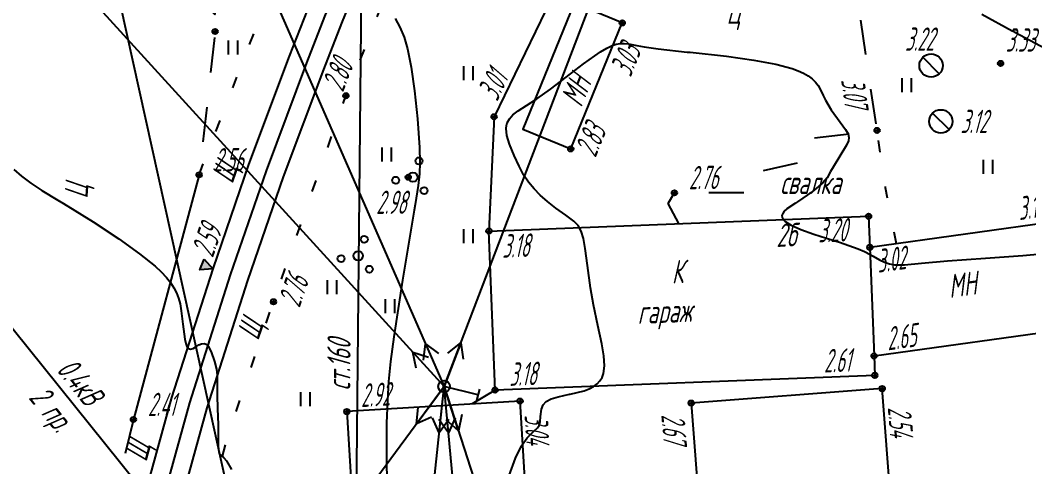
# Model space of a CAD drawing. Extents: x 1233805 to 1234355, y 654698 to 655114.
# Drawn here: x 1233947.78 to 1233991.12, y 654868.29 to 654887.47 of the extents above; entities that cross this region are included whole.
import ezdxf

# ---------------------------------------------------------------- set-up
doc = ezdxf.new("R2010")
doc.units = 0
doc.linetypes.add('ИИDash_05_15', pattern=[2, 0.5, -1.5])
doc.linetypes.add('ИИDash_15_15', pattern=[3, 1.5, -1.5])
for name, color, linetype, lineweight in [('ИИ_ВОДОПРОВОДЫ', 80, 'Continuous', 25), ('ИИ_ГОРИЗОНТАЛИ_ОСН', 32, 'Continuous', 25), ('ИИ_ДОРОГИ_АД', 7, 'Continuous', 25), ('ИИ_ДОРОГИ_ЖД', 7, 'Continuous', 25), ('ИИ_ЛЭП_ВН', 250, 'Continuous', 25), ('ИИ_ЛЭП_НН', 250, 'Continuous', 25), ('ИИ_ОГРАДЫ', 7, 'Continuous', 25), ('ИИ_ОТМЕТКИ', 7, 'Continuous', 25), ('ИИ_СООРУЖЕНИЕ', 7, 'Continuous', 25), ('ИИ_СТРОЕНИЕ', 7, 'Continuous', 25), ('ИИ_ТРУБОПРОВОДЫ', 7, 'Continuous', 25), ('ИИ_УГОДЬЯ', 7, 'Continuous', 25)]:
    doc.layers.add(name, color=color, linetype=linetype, lineweight=lineweight)
doc.styles.add('VNIPISIMPLEXCUR', font='simplex.shx', dxfattribs={"width": 0.8, "oblique": 15})
doc.styles.add('ГОСТ 2.304 КУРСИВ', font='cs_gost2304.shx', dxfattribs={"oblique": 15})
doc.linetypes.add('ИИ05155', pattern='A,0,[41,3dservice.shx,S=3,R=0,X=0,Y=0],-12', length=12)
doc.linetypes.add('ИИ052801П', pattern='A,2,[39,3dservice.shx,S=0.8,R=0,X=0,Y=0],2', length=4)
doc.linetypes.add('ИИ054741_6', pattern='A,2,-0.5,[35,3dservice.shx,S=1,R=0,X=0,Y=0],-0.5,2', length=5)
doc.linetypes.add('ИИ251222', pattern='A,2,-2,3,-0.6,["В",VNIPISIMPLEXCUR,S=2,R=0,X=0,Y=-1],-2.8,3,-2,8,-2,8,-2,6', length=41.4)

# ---------------------------------------------------------------- blocks, each defined once
blk = doc.blocks.new('ИИ05401')
at = {"color": 0, "linetype": 'Continuous', "lineweight": 25}
for points in [[(-0.4, 1.2), (-0.4, 0)], [(0.4, 1.2), (0.4, 0)]]:
    blk.add_lwpolyline(points, dxfattribs=at)
blk = doc.blocks.new('ИИ051144')
at = {"color": 0, "linetype": 'Continuous', "lineweight": 25, "flags": 128}
for points in [[(4, 0), (0, 0)], [(2.775, 0.707), (4, 0), (2.775, -0.707)]]:
    blk.add_lwpolyline(points, dxfattribs=at)
blk = doc.blocks.new('ИИ051081')
at = {"linetype": 'Continuous', "lineweight": 25}
blk.add_hatch(color=0, dxfattribs=at).paths.add_polyline_path([(-0.05, 0, 1), (0.05, 0, 1)])
at = {"color": 0, "linetype": 'Continuous', "lineweight": 25}
for radius in [0.5, 0.05]:
    blk.add_circle((0, 0), radius, dxfattribs=at)
blk = doc.blocks.new('ИИ051171')
at = {"color": 0, "linetype": 'Continuous', "lineweight": 25, "flags": 128}
blk.add_lwpolyline([(0.707, -0.707), (-0.707, 0.707)], dxfattribs=at)
at = {"color": 0, "linetype": 'Continuous', "lineweight": 25}
blk.add_circle((0, 0), 1, dxfattribs=at)
at = {"color": 0, "linetype": 'Continuous', "style": 'VNIPISIMPLEXCUR', "oblique": 15, "width": 0.8}
for tag, p in [('NUMBER', (1.7, -1)), ('HATCH', (1.7, -4.4)), ('HEIGHT', (1.7, -7.8)), ('TOP1', (1.7, -11.2)), ('TOP2', (1.7, -14.6)), ('TOP3', (1.7, -18)), ('TOP4', (1.7, -21.4)), ('TOP5', (1.7, -24.8)), ('BOTTOM', (1.7, -28.2))]:
    blk.add_attdef(tag, p, '', height=2, dxfattribs=at)
blk = doc.blocks.new('ИИ05116')
at = {"color": 0, "linetype": 'Continuous', "lineweight": 25, "flags": 128}
for points in [[(3, 0), (0, 0)], [(3, 0.5), (3, -0.5)]]:
    blk.add_lwpolyline(points, dxfattribs=at)
blk = doc.blocks.new('ИИ05394')
at = {"color": 0, "linetype": 'Continuous', "lineweight": 25}
for centre, radius in [((0.52, 1.407), 0.3), ((-1.479, -0.253), 0.3), ((0, 0), 0.4), ((0.958, -1.154), 0.3)]:
    blk.add_circle(centre, radius, dxfattribs=at)
blk = doc.blocks.new('PICKET')
at = {"color": 0, "linetype": 'Continuous', "lineweight": 25}
for p, q in [((-0.23, 0), (0.23, 0)), ((0, 0.23), (0, -0.23))]:
    blk.add_line(p, q, dxfattribs=at)
blk.add_circle((0, 0), 0.23, dxfattribs=at)
at = {"color": 0, "linetype": 'Continuous', "style": 'VNIPISIMPLEXCUR', "oblique": 15, "width": 0.8}
blk.add_attdef('OTMETKA', (1.25, 0.3), '', height=2, dxfattribs=at)
at = {"color": 8, "linetype": 'Continuous', "style": 'VNIPISIMPLEXCUR', "oblique": 15, "width": 0.8, "flags": 1}
blk.add_attdef('NOMER', (1.25, -2.7), '', height=2, dxfattribs=at)
blk = doc.blocks.new('ИИ05025')
at = {"linetype": 'Continuous', "lineweight": 25}
blk.add_hatch(color=0, dxfattribs=at).paths.add_polyline_path([(0.5, 1), (0, 0), (-0.5, 1)])
at = {"color": 0, "linetype": 'Continuous', "lineweight": 25}
blk.add_lwpolyline([(0.5, 1), (0, 0), (-0.5, 1)], close=True, dxfattribs=at)
at = {"color": 0, "linetype": 'Continuous', "style": 'VNIPISIMPLEXCUR', "oblique": 15, "width": 0.8}
blk.add_attdef('HEIGHT', (1.2, 0), '', height=2, dxfattribs=at)

msp = doc.modelspace()

# ---------------------------------------------------------------- linework, layer by layer
at = {"layer": 'ИИ_ВОДОПРОВОДЫ', "linetype": 'ИИ251222', "flags": 128}
msp.add_lwpolyline([(1233967.944, 655082.797), (1233967.18, 655071.793), (1233964.522, 655012.19), (1233960.74, 654978.868), (1233962.888, 654934.908), (1233961.805, 654824.993), (1233961.762, 654810.371), (1233969.882, 654700.999)], dxfattribs=at)
at = {"layer": 'ИИ_ГОРИЗОНТАЛИ_ОСН', "flags": 128}
for points, elevation in [([(1233989.109, 654887.725), (1233990.408, 654887.015), (1233990.453, 654886.99), (1233990.551, 654886.937), (1233992.669, 654885.805)], 3.5), ([(1233963.901, 654887.539), (1233964.101, 654887.171), (1233964.275, 654886.74), (1233964.42, 654886.242), (1233964.58, 654885.45), (1233964.725, 654884.438), (1233964.85, 654883.232), (1233964.938, 654882.001), (1233964.96, 654881.36), (1233964.943, 654880.87), (1233964.885, 654880.371), (1233964.75, 654879.548), (1233964.71, 654879.314), (1233964.212, 654876.3), (1233963.84, 654873.87), (1233963.698, 654872.807), (1233963.61, 654871.953), (1233963.558, 654871.142), (1233963.529, 654870.167), (1233963.517, 654868.791), (1233963.534, 654867.426)], 3), ([(1233968.789, 654867.917), (1233969.063, 654868.66), (1233969.321, 654869.193), (1233969.56, 654869.533), (1233969.857, 654869.82), (1233970.004, 654869.956), (1233970.081, 654870.067), (1233970.124, 654870.216), (1233970.146, 654870.455), (1233970.178, 654870.757), (1233970.252, 654870.949), (1233970.387, 654871.089), (1233970.6, 654871.202), (1233970.903, 654871.297), (1233971.383, 654871.403), (1233971.413, 654871.408), (1233972.013, 654871.553), (1233972.231, 654871.635), (1233972.413, 654871.73), (1233972.568, 654871.845), (1233972.692, 654871.977), (1233972.785, 654872.128), (1233972.848, 654872.298), (1233972.89, 654872.625), (1233972.867, 654873.048), (1233972.781, 654873.575), (1233972.607, 654874.363), (1233972.414, 654875.237), (1233972.287, 654875.974), (1233972.158, 654876.936), (1233972.062, 654877.656), (1233971.983, 654878.085), (1233971.884, 654878.41), (1233971.752, 654878.652), (1233971.576, 654878.84), (1233971.281, 654879.056), (1233971.227, 654879.093), (1233970.803, 654879.395), (1233970.437, 654879.682), (1233970.123, 654879.958), (1233969.863, 654880.222), (1233969.629, 654880.511), (1233969.416, 654880.831), (1233969.218, 654881.192), (1233969.005, 654881.652), (1233968.805, 654882.141), (1233968.697, 654882.51), (1233968.664, 654882.817), (1233968.676, 654882.949), (1233968.708, 654883.066), (1233968.801, 654883.235), (1233968.954, 654883.399), (1233969.174, 654883.569), (1233969.543, 654883.806), (1233969.977, 654884.084), (1233970.57, 654884.506), (1233971.423, 654885.158), (1233971.991, 654885.595), (1233972.713, 654886.104), (1233972.986, 654886.264), (1233973.222, 654886.374), (1233973.397, 654886.431), (1233973.565, 654886.462), (1233973.732, 654886.469), (1233973.918, 654886.452), (1233974.279, 654886.385), (1233974.596, 654886.322), (1233975.199, 654886.236), (1233976.448, 654886.1), (1233976.574, 654886.087), (1233978.13, 654885.915), (1233979.304, 654885.752), (1233980.249, 654885.578), (1233980.952, 654885.393), (1233981.215, 654885.297), (1233981.444, 654885.192), (1233981.642, 654885.076), (1233981.811, 654884.947), (1233981.95, 654884.81), (1233982.069, 654884.656), (1233982.172, 654884.481), (1233982.286, 654884.237), (1233982.382, 654884.031), (1233982.627, 654883.616), (1233983.012, 654883.087), (1233983.244, 654882.772), (1233983.354, 654882.581), (1233983.395, 654882.43), (1233983.375, 654882.284), (1233983.288, 654882.096), (1233982.999, 654881.626), (1233982.714, 654881.162), (1233982.608, 654880.964), (1233982.455, 654880.696), (1233982.278, 654880.487), (1233981.832, 654880.113), (1233981.176, 654879.664), (1233981.096, 654879.614), (1233980.721, 654879.359), (1233980.615, 654879.261), (1233980.547, 654879.171), (1233980.514, 654879.082), (1233980.521, 654878.995), (1233980.566, 654878.91), (1233980.651, 654878.825), (1233980.91, 654878.665), (1233981.323, 654878.484), (1233981.884, 654878.281), (1233982.699, 654878.019), (1233982.981, 654877.931), (1233983.794, 654877.65), (1233984.064, 654877.533), (1233984.311, 654877.403), (1233984.44, 654877.328), (1233984.712, 654877.175), (1233984.928, 654877.076), (1233985.142, 654877.007), (1233985.358, 654876.968), (1233985.776, 654876.962), (1233986.505, 654877.029), (1233987.63, 654877.136), (1233989.266, 654877.247), (1233990.864, 654877.355), (1233991.817, 654877.443)], 3), ([(1233947.513, 654881.061), (1233947.844, 654880.765), (1233948.24, 654880.467), (1233948.712, 654880.155), (1233949.404, 654879.734), (1233949.644, 654879.591), (1233950.914, 654878.808), (1233952.019, 654878.08), (1233952.914, 654877.44), (1233953.585, 654876.897), (1233953.844, 654876.655), (1233954.062, 654876.422), (1233954.243, 654876.196), (1233954.39, 654875.973), (1233954.502, 654875.754), (1233954.588, 654875.526), (1233954.652, 654875.28), (1233954.703, 654874.981), (1233954.77, 654874.417), (1233954.852, 654873.771), (1233954.894, 654873.584), (1233954.941, 654873.457), (1233955.01, 654873.371), (1233955.1, 654873.344), (1233955.21, 654873.373), (1233955.368, 654873.465), (1233955.454, 654873.519), (1233955.578, 654873.574), (1233955.683, 654873.584), (1233955.774, 654873.548), (1233955.856, 654873.466), (1233955.981, 654873.226), (1233956.125, 654872.812), (1233956.216, 654872.487), (1233956.25, 654872.225), (1233956.246, 654871.837), (1233956.239, 654871.369), (1233956.259, 654870.772), (1233956.284, 654870.102), (1233956.288, 654869.665), (1233956.294, 654869.175), (1233956.316, 654868.929), (1233956.349, 654868.833), (1233956.421, 654868.771), (1233956.538, 654868.678), (1233956.65, 654868.544), (1233956.863, 654868.177)], 2.5)]:
    msp.add_lwpolyline(points, dxfattribs=dict(at, elevation=elevation))
at = {"layer": 'ИИ_ДОРОГИ_АД', "linetype": 'ИИDash_15_15', "flags": 128}
for points in [[(1233956.3, 654917.947), (1233955.42, 654913.982), (1233955.016, 654911.358), (1233954.613, 654909.003), (1233954.579, 654907.759), (1233955.319, 654905.931), (1233956.597, 654905.157), (1233958.952, 654904.619), (1233960.533, 654904.215), (1233960.701, 654903.475), (1233958.313, 654895.537), (1233956.156, 654886.98), (1233955.47, 654880.826)], [(1233976.082, 654878.73), (1233975.619, 654879.595), (1233975.894, 654880.054), (1233978.96, 654880.072), (1233979.143, 654880.88), (1233981.474, 654881.412), (1233981.713, 654882.385), (1233984.6, 654882.735), (1233983.701, 654888.872), (1233983.242, 654889.882), (1233983.069, 654890.141), (1233982.413, 654890.372), (1233982.52, 654891.285), (1233986.707, 654891.506), (1233992.088, 654889.936), (1233996.142, 654879.923), (1233997.314, 654879.331)], [(1233952.644, 654870.319), (1233950.459, 654861.453)]]:
    msp.add_lwpolyline(points, dxfattribs=at)
at = {"layer": 'ИИ_ДОРОГИ_АД', "flags": 128}
msp.add_lwpolyline([(1233955.47, 654880.826), (1233952.644, 654870.319)], dxfattribs=at)
at = {"layer": 'ИИ_ДОРОГИ_ЖД', "linetype": 'ИИ05155', "flags": 128}
msp.add_lwpolyline([(1234056.942, 655090.19), (1234056.854, 655089.205), (1234056.406, 655084.105), (1234055.956, 655079.572), (1234055.646, 655076.911), (1234055.304, 655074.333), (1234054.619, 655069.165), (1234053.863, 655064.2), (1234053.353, 655061.306), (1234052.529, 655056.897), (1234051.379, 655051.371), (1234050.325, 655046.877), (1234049.422, 655043.305), (1234048.454, 655039.697), (1234047.58, 655036.731), (1234046.039, 655031.861), (1234044.796, 655028.233), (1234043.622, 655025.049), (1234042.179, 655021.319), (1234039.198, 655014.351), (1234037.586, 655010.854), (1234035.853, 655007.29), (1234032.571, 655001.061), (1234029.694, 654995.996), (1234027.122, 654991.839), (1234025.105, 654988.674), (1234022.618, 654984.96), (1234017.595, 654977.758), (1234013.646, 654972.177), (1234008.65, 654965.136), (1234002.28, 654956.181), (1233998.731, 654951.199), (1233994.13, 654944.785), (1233986.376, 654933.838), (1233981.412, 654926.555), (1233978.949, 654922.759), (1233977.301, 654920.189), (1233975.515, 654917.285), (1233974.523, 654915.607), (1233972.599, 654912.296), (1233970.752, 654908.871), (1233969.264, 654906.111), (1233967.73, 654903.067), (1233965.856, 654899.173), (1233963.956, 654895.031), (1233962.058, 654890.564), (1233960.863, 654887.626), (1233960.088, 654885.632), (1233958.345, 654881.005), (1233956.808, 654876.534), (1233955.05, 654871.038), (1233952.603, 654862.181), (1233951.265, 654856.525), (1233950.235, 654851.466), (1233949.674, 654848.496), (1233949.074, 654844.738), (1233947.854, 654835.927), (1233947.007, 654828.506), (1233946.739, 654826.086), (1233946.179, 654820.687), (1233945.641, 654815.488), (1233945.346, 654812.686), (1233945.028, 654809.268), (1233944.413, 654802.921), (1233943.534, 654793.639), (1233940.158, 654750.714), (1233939.536, 654741.634), (1233937.407, 654709.458), (1233936.859, 654700.443)], dxfattribs=at)
at = {"layer": 'ИИ_ДОРОГИ_ЖД'}
for points in [[(1233962.783, 654890.263), (1233961.593, 654887.336), (1233960.821, 654885.352), (1233959.083, 654880.739), (1233957.553, 654876.287), (1233955.802, 654870.814), (1233953.364, 654861.986), (1233952.031, 654856.357), (1233951.005, 654851.315), (1233950.447, 654848.361), (1233949.85, 654844.623), (1233948.633, 654835.828), (1233947.787, 654828.418)], [(1233960.125, 654887.92), (1233959.346, 654885.916), (1233957.597, 654881.275), (1233956.053, 654876.785), (1233954.288, 654871.265), (1233951.833, 654862.378), (1233950.488, 654856.696), (1233949.455, 654851.619), (1233948.891, 654848.633), (1233948.287, 654844.856), (1233947.066, 654836.026), (1233946.217, 654828.595)]]:
    msp.add_lwpolyline(points, dxfattribs=at)
at = {"layer": 'ИИ_ЛЭП_ВН', "flags": 128}
msp.add_lwpolyline([(1233959.103, 655036.201), (1233949.847, 654978.253), (1233945.218, 654919.13), (1233958.083, 654861.007)], dxfattribs=at)
at = {"layer": 'ИИ_ЛЭП_НН', "flags": 128}
for points in [[(1233945.218, 654919.13), (1233944.802, 654894.963), (1233965.996, 654871.74)], [(1233945.218, 654919.13), (1233965.996, 654871.74)], [(1233965.996, 654871.74), (1233980.42, 654909.456)], [(1233958.083, 654861.007), (1233943.49, 654879.144)], [(1233965.996, 654871.74), (1233958.083, 654861.007)], [(1233964.457, 654857.16), (1233965.996, 654871.74)], [(1233965.996, 654871.74), (1233975.816, 654841.333)], [(1233970.192, 654826.909), (1233965.996, 654871.74)]]:
    msp.add_lwpolyline(points, dxfattribs=at)
at = {"layer": 'ИИ_ОГРАДЫ', "linetype": 'ИИ054741_6'}
msp.add_lwpolyline([(1233974.358, 654896.153), (1233968.142, 654883.321), (1233967.923, 654878.414)], dxfattribs=at)
at = {"layer": 'ИИ_СООРУЖЕНИЕ', "linetype": 'ИИ052801П', "flags": 128}
msp.add_lwpolyline([(1233968.188, 654871.583), (1233967.205, 654870.988)], dxfattribs=at)
at = {"layer": 'ИИ_СТРОЕНИЕ'}
for points in [[(1233971.592, 654888.192), (1233969.379, 654882.78), (1233971.44, 654881.937), (1233973.652, 654887.35)], [(1233967.923, 654878.414), (1233984.24, 654879.045), (1233984.291, 654877.709), (1233984.472, 654873.05), (1233984.504, 654872.214), (1233968.188, 654871.583)], [(1233992.511, 654878.85), (1233984.291, 654877.709), (1233984.472, 654873.05), (1233993.15, 654874.255)], [(1233976.616, 654871.024), (1233977.341, 654861.503), (1233985.548, 654862.128), (1233984.823, 654871.649)], [(1233961.817, 654870.661), (1233962.563, 654858.386), (1233970.007, 654858.839), (1233969.261, 654871.113)]]:
    msp.add_lwpolyline(points, close=True, dxfattribs=at)
at = {"layer": 'ИИ_УГОДЬЯ', "linetype": 'ИИDash_05_15', "flags": 128}
for points in [[(1233949.599, 654829.448), (1233950.476, 654837.905), (1233951.87, 654849.177), (1233953.36, 654857.671), (1233954.392, 654860.788), (1233955.552, 654865.094), (1233956.694, 654869.607), (1233958.666, 654875.374), (1233961.78, 654884.222), (1233964.138, 654890.145), (1233968.556, 654899.629), (1233972.035, 654906.497), (1233976.277, 654914.391), (1233981.463, 654922.849), (1233987.197, 654931.057), (1233990.583, 654933.67)], [(1233955.47, 654880.826), (1233960.757, 654894.474), (1233964.223, 654902.141)], [(1233985.435, 654877.868), (1233984.967, 654880.269), (1233984.6, 654882.735)]]:
    msp.add_lwpolyline(points, dxfattribs=at)

# ---------------------------------------------------------------- block references
at = {"layer": 'ИИ_ДОРОГИ_ЖД'}
ref = msp.add_blockref('ИИ05025', (1233956.053, 654876.785), dxfattribs=dict(at, xscale=0.4999999999999997, yscale=0.4999999999999997, zscale=0.4999999999999997, rotation=67.38828254999117))
ref.add_attrib('OTMETKA', '2.59', (1233956.059, 654877.238), dxfattribs={"layer": '0', "linetype": 'Continuous', "height": 1, "rotation": 71.0293, "style": 'ГОСТ 2.304 КУРСИВ', "oblique": 15, "width": 0.65})
at = {"layer": 'ИИ_ЛЭП_НН'}
for name, xscale, yscale, zscale, rotation in [('ИИ051144', 0.4999999999999997, 0.4999999999999997, 0.4999999999999997, 132.3850578227237), ('ИИ051144', 0.4999999999999997, 0.4999999999999997, 0.4999999999999997, 113.6748783103228), ('ИИ051144', 0.4999999999999996, 0.4999999999999996, 0.4999999999999996, 69.07149240739551), ('ИИ051144', 0.4999999999999997, 0.4999999999999997, 0.4999999999999997, 233.5983760152331), ('ИИ051144', 0.4999999999999997, 0.4999999999999997, 0.4999999999999997, 263.9728034443779), ('ИИ051144', 0.4999999999999997, 0.4999999999999997, 0.4999999999999997, 275.3469696333152), ('ИИ051144', 0.4999999999999994, 0.4999999999999994, 0.4999999999999994, 287.896907804316), ('ИИ05116', 0.4999999999999999, 0.4999999999999999, 0.4999999999999999, 346.3169209189848)]:
    msp.add_blockref(name, (1233965.996, 654871.74), dxfattribs=dict(at, xscale=xscale, yscale=yscale, zscale=zscale, rotation=rotation))
at = {"layer": 'ИИ_ЛЭП_НН', "xscale": 0.5, "yscale": 0.5, "zscale": 0.5}
msp.add_blockref('ИИ051081', (1233965.996, 654871.74), dxfattribs=at)
at = {"layer": 'ИИ_ОТМЕТКИ'}
ref = msp.add_blockref('PICKET', (1233956.156, 654886.98, 2.553), dxfattribs=dict(at, xscale=0.5, yscale=0.5, zscale=0.5))
ref.add_attrib('OTMETKA', '2.55', (1233956.163, 654887.623, 2.553), dxfattribs={"layer": '0', "color": 0, "linetype": 'Continuous', "height": 1, "rotation": 75.8544, "style": 'ГОСТ 2.304 КУРСИВ', "oblique": 15, "width": 0.65})
ref = msp.add_blockref('PICKET', (1233973.652, 654887.35, 3.032), dxfattribs=dict(at, xscale=0.5, yscale=0.5, zscale=0.5))
ref.add_attrib('OTMETKA', '3.03', (1233974.014, 654884.988, 3.032), dxfattribs={"layer": '0', "color": 0, "linetype": 'Continuous', "height": 1, "rotation": 67.7699, "style": 'ГОСТ 2.304 КУРСИВ', "oblique": 15, "width": 0.65})
ref = msp.add_blockref('PICKET', (1233989.91, 654885.611, 3.331), dxfattribs=dict(at, xscale=0.5, yscale=0.5, zscale=0.5))
ref.add_attrib('OTMETKA', '3.33', (1233990.132, 654886.116, 3.331), dxfattribs={"layer": '0', "color": 0, "linetype": 'Continuous', "height": 1, "style": 'ГОСТ 2.304 КУРСИВ', "oblique": 15, "width": 0.65})
ref = msp.add_blockref('PICKET', (1233961.78, 654884.222, 2.798), dxfattribs=dict(at, xscale=0.5, yscale=0.5, zscale=0.5))
ref.add_attrib('OTMETKA', '2.80', (1233961.649, 654884.345, 2.798), dxfattribs={"layer": '0', "color": 0, "linetype": 'Continuous', "height": 1, "rotation": 68.2888, "style": 'ГОСТ 2.304 КУРСИВ', "oblique": 15, "width": 0.65})
ref = msp.add_blockref('PICKET', (1233968.142, 654883.321, 3.013), dxfattribs=dict(at, xscale=0.5, yscale=0.5, zscale=0.5))
ref.add_attrib('OTMETKA', '3.01', (1233968.279, 654883.949, 3.013), dxfattribs={"layer": '0', "color": 0, "linetype": 'Continuous', "height": 1, "rotation": 64.1577, "style": 'ГОСТ 2.304 КУРСИВ', "oblique": 15, "width": 0.65})
ref = msp.add_blockref('PICKET', (1233984.6, 654882.735, 3.069), dxfattribs=dict(at, xscale=0.5, yscale=0.5, zscale=0.5))
ref.add_attrib('OTMETKA', '3.07', (1233983.05, 654884.894, 3.069), dxfattribs={"layer": '0', "color": 0, "linetype": 'Continuous', "height": 1, "rotation": 278.3279, "style": 'ГОСТ 2.304 КУРСИВ', "oblique": 15, "width": 0.65})
ref = msp.add_blockref('PICKET', (1233971.44, 654881.937, 2.826), dxfattribs=dict(at, xscale=0.5, yscale=0.5, zscale=0.5))
ref.add_attrib('OTMETKA', '2.83', (1233972.503, 654881.533, 2.826), dxfattribs={"layer": '0', "color": 0, "linetype": 'Continuous', "height": 1, "rotation": 67.7699, "style": 'ГОСТ 2.304 КУРСИВ', "oblique": 15, "width": 0.65})
ref = msp.add_blockref('PICKET', (1233955.47, 654880.826, 2.561), dxfattribs=dict(at, xscale=0.5, yscale=0.5, zscale=0.5))
ref.add_attrib('OTMETKA', '2.56', (1233956.095, 654880.976, 2.561), dxfattribs={"layer": '0', "color": 0, "linetype": 'Continuous', "height": 1, "style": 'ГОСТ 2.304 КУРСИВ', "oblique": 15, "width": 0.65})
ref = msp.add_blockref('PICKET', (1233975.894, 654880.054, 2.756), dxfattribs=dict(at, xscale=0.5, yscale=0.5, zscale=0.5))
ref.add_attrib('OTMETKA', '2.76', (1233976.518, 654880.208, 2.756), dxfattribs={"layer": '0', "color": 0, "linetype": 'Continuous', "height": 1, "rotation": 0.3431, "style": 'ГОСТ 2.304 КУРСИВ', "oblique": 15, "width": 0.65})
ref = msp.add_blockref('PICKET', (1233964.459, 654880.722, 2.976), dxfattribs=dict(at, xscale=0.5, yscale=0.5, zscale=0.5))
ref.add_attrib('OTMETKA', '2.98', (1233963.079, 654879.149, 2.976), dxfattribs={"layer": '0', "color": 0, "linetype": 'Continuous', "height": 1, "style": 'ГОСТ 2.304 КУРСИВ', "oblique": 15, "width": 0.65})
ref = msp.add_blockref('PICKET', (1233992.511, 654878.85, 3.186), dxfattribs=dict(at, xscale=0.5, yscale=0.5, zscale=0.5))
ref.add_attrib('OTMETKA', '3.19', (1233990.717, 654878.874, 3.186), dxfattribs={"layer": '0', "color": 0, "linetype": 'Continuous', "height": 1, "rotation": 7.9057, "style": 'ГОСТ 2.304 КУРСИВ', "oblique": 15, "width": 0.65})
ref = msp.add_blockref('PICKET', (1233984.24, 654879.045, 3.204), dxfattribs=dict(at, xscale=0.5, yscale=0.5, zscale=0.5))
ref.add_attrib('OTMETKA', '3.20', (1233982.084, 654877.921, 3.204), dxfattribs={"layer": '0', "color": 0, "linetype": 'Continuous', "height": 1, "rotation": 2.2154, "style": 'ГОСТ 2.304 КУРСИВ', "oblique": 15, "width": 0.65})
ref = msp.add_blockref('PICKET', (1233967.923, 654878.414, 3.177), dxfattribs=dict(at, xscale=0.5, yscale=0.5, zscale=0.5))
ref.add_attrib('OTMETKA', '3.18', (1233968.5, 654877.262, 3.177), dxfattribs={"layer": '0', "color": 0, "linetype": 'Continuous', "height": 1, "rotation": 2.2154, "style": 'ГОСТ 2.304 КУРСИВ', "oblique": 15, "width": 0.65})
ref = msp.add_blockref('PICKET', (1233984.291, 654877.709, 3.019), dxfattribs=dict(at, xscale=0.5, yscale=0.5, zscale=0.5))
ref.add_attrib('OTMETKA', '3.02', (1233984.647, 654876.616, 3.019), dxfattribs={"layer": '0', "color": 0, "linetype": 'Continuous', "height": 1, "rotation": 7.9057, "style": 'ГОСТ 2.304 КУРСИВ', "oblique": 15, "width": 0.65})
ref = msp.add_blockref('PICKET', (1233958.666, 654875.374, 2.761), dxfattribs=dict(at, xscale=0.5, yscale=0.5, zscale=0.5))
ref.add_attrib('OTMETKA', '2.76', (1233959.783, 654875.088, 2.761), dxfattribs={"layer": '0', "color": 0, "linetype": 'Continuous', "height": 1, "rotation": 70.6076, "style": 'ГОСТ 2.304 КУРСИВ', "oblique": 15, "width": 0.65})
ref = msp.add_blockref('PICKET', (1233984.472, 654873.05, 2.646), dxfattribs=dict(at, xscale=0.5, yscale=0.5, zscale=0.5))
ref.add_attrib('OTMETKA', '2.65', (1233985.07, 654873.285, 2.646), dxfattribs={"layer": '0', "color": 0, "linetype": 'Continuous', "height": 1, "rotation": 7.9057, "style": 'ГОСТ 2.304 КУРСИВ', "oblique": 15, "width": 0.65})
ref = msp.add_blockref('PICKET', (1233984.504, 654872.214, 2.607), dxfattribs=dict(at, xscale=0.5, yscale=0.5, zscale=0.5))
ref.add_attrib('OTMETKA', '2.61', (1233982.325, 654872.334, 2.607), dxfattribs={"layer": '0', "color": 0, "linetype": 'Continuous', "height": 1, "rotation": 2.2154, "style": 'ГОСТ 2.304 КУРСИВ', "oblique": 15, "width": 0.65})
ref = msp.add_blockref('PICKET', (1233968.188, 654871.583, 3.183), dxfattribs=dict(at, xscale=0.5, yscale=0.5, zscale=0.5))
ref.add_attrib('OTMETKA', '3.18', (1233968.807, 654871.757, 3.183), dxfattribs={"layer": '0', "color": 0, "linetype": 'Continuous', "height": 1, "rotation": 2.2154, "style": 'ГОСТ 2.304 КУРСИВ', "oblique": 15, "width": 0.65})
ref = msp.add_blockref('PICKET', (1233961.817, 654870.661, 2.924), dxfattribs=dict(at, xscale=0.5, yscale=0.5, zscale=0.5))
ref.add_attrib('OTMETKA', '2.92', (1233962.432, 654870.849, 2.924), dxfattribs={"layer": '0', "color": 0, "linetype": 'Continuous', "height": 1, "rotation": 3.4786, "style": 'ГОСТ 2.304 КУРСИВ', "oblique": 15, "width": 0.65})
ref = msp.add_blockref('PICKET', (1233984.823, 654871.649, 2.536), dxfattribs=dict(at, xscale=0.5, yscale=0.5, zscale=0.5))
ref.add_attrib('OTMETKA', '2.54', (1233985.063, 654870.829, 2.536), dxfattribs={"layer": '0', "color": 0, "linetype": 'Continuous', "height": 1, "rotation": 274.3542, "style": 'ГОСТ 2.304 КУРСИВ', "oblique": 15, "width": 0.65})
ref = msp.add_blockref('PICKET', (1233952.644, 654870.319, 2.408), dxfattribs=dict(at, xscale=0.5, yscale=0.5, zscale=0.5))
ref.add_attrib('OTMETKA', '2.41', (1233953.269, 654870.469, 2.408), dxfattribs={"layer": '0', "color": 0, "linetype": 'Continuous', "height": 1, "style": 'ГОСТ 2.304 КУРСИВ', "oblique": 15, "width": 0.65})
ref = msp.add_blockref('PICKET', (1233969.261, 654871.113, 3.035), dxfattribs=dict(at, xscale=0.5, yscale=0.5, zscale=0.5))
ref.add_attrib('OTMETKA', '3.04', (1233969.449, 654870.498, 3.035), dxfattribs={"layer": '0', "color": 0, "linetype": 'Continuous', "height": 1, "rotation": 273.4786, "style": 'ГОСТ 2.304 КУРСИВ', "oblique": 15, "width": 0.65})
ref = msp.add_blockref('PICKET', (1233976.616, 654871.024, 2.673), dxfattribs=dict(at, xscale=0.5, yscale=0.5, zscale=0.5))
ref.add_attrib('OTMETKA', '2.67', (1233975.33, 654870.523, 2.673), dxfattribs={"layer": '0', "color": 0, "linetype": 'Continuous', "height": 1, "rotation": 274.3542, "style": 'ГОСТ 2.304 КУРСИВ', "oblique": 15, "width": 0.65})
at = {"layer": 'ИИ_ТРУБОПРОВОДЫ'}
ref = msp.add_blockref('ИИ051171', (1233986.922, 654885.519, 3.22), dxfattribs=dict(at, xscale=0.5, yscale=0.5, zscale=0.5))
ref.add_attrib('HATCH', '3.22', (1233985.802, 654886.156, 3.22), dxfattribs={"layer": '0', "color": 0, "linetype": 'Continuous', "height": 1, "rotation": 360, "style": 'ГОСТ 2.304 КУРСИВ', "oblique": 15, "width": 0.65})
ref = msp.add_blockref('ИИ051171', (1233987.341, 654883.121, 3.12), dxfattribs=dict(at, xscale=0.5, yscale=0.5, zscale=0.5))
ref.add_attrib('HATCH', '3.12', (1233988.191, 654882.621, 3.12), dxfattribs={"layer": '0', "color": 0, "linetype": 'Continuous', "height": 1, "rotation": 360, "style": 'ГОСТ 2.304 КУРСИВ', "oblique": 15, "width": 0.65})
at = {"layer": 'ИИ_УГОДЬЯ', "xscale": 0.5, "yscale": 0.5, "zscale": 0.5}
for name, p in [('ИИ05401', (1233956.923, 654885.991)), ('ИИ05401', (1233967.028, 654884.897)), ('ИИ05401', (1233985.865, 654884.371)), ('ИИ05401', (1233963.528, 654881.397)), ('ИИ05394', (1233964.659, 654880.722, -11.67)), ('ИИ05401', (1233989.365, 654880.871)), ('ИИ05394', (1233962.308, 654877.351, -11.67)), ('ИИ05401', (1233967.028, 654877.897)), ('ИИ05401', (1233961.179, 654875.701)), ('ИИ05401', (1233963.668, 654874.885)), ('ИИ05401', (1233960.028, 654870.897))]:
    msp.add_blockref(name, p, dxfattribs=at)

# ---------------------------------------------------------------- texts
at = {"layer": 'ИИ_ВОДОПРОВОДЫ', "color": 7, "style": 'ГОСТ 2.304 КУРСИВ', "oblique": 15, "width": 0.8}
msp.add_text('ст.160', height=1, rotation=89.4357, dxfattribs=at).set_placement((1233961.962, 654871.567, -11.67))
at = {"layer": 'ИИ_ДОРОГИ_АД', "style": 'ГОСТ 2.304 КУРСИВ', "oblique": 15, "width": 0.8}
msp.add_text('Ц', height=1, dxfattribs=at).set_placement((1233978.132, 654887.311))
msp.add_text('Ц', height=1, rotation=85.962, dxfattribs=at).set_placement((1233950.671, 654879.792))
at = {"layer": 'ИИ_ДОРОГИ_ЖД', "style": 'ГОСТ 2.304 КУРСИВ', "oblique": 15, "width": 0.8}
for rotation, p in [(71.0293, (1233956.903, 654880.403)), (71.1292, (1233958.006, 654873.673)), (74.559, (1233953.202, 654868.467))]:
    msp.add_text('Щ', height=1, rotation=rotation, dxfattribs=at).set_placement(p)
at = {"layer": 'ИИ_ЛЭП_НН', "style": 'ГОСТ 2.304 КУРСИВ', "oblique": 15, "width": 0.8}
for s, p in [('0.4кВ', (1233949.302, 654872.452)), ('2 пр.', (1233948.116, 654871.245))]:
    msp.add_text(s, height=1, rotation=308.8209, dxfattribs=at).set_placement(p)
at = {"layer": 'ИИ_СТРОЕНИЕ', "style": 'ГОСТ 2.304 КУРСИВ', "oblique": 15, "width": 0.8}
for s, rotation, p in [('МН', 67.7699, (1233971.894, 654883.687)), ('2б', 2.2154, (1233980.277, 654877.728)), ('К', 2.2154, (1233975.783, 654876.159)), ('МН', 7.9057, (1233987.725, 654875.533)), ('гараж', 2.2154, (1233974.318, 654874.423))]:
    msp.add_text(s, height=1, rotation=rotation, dxfattribs=at).set_placement(p)
at = {"layer": 'ИИ_УГОДЬЯ', "style": 'ГОСТ 2.304 КУРСИВ', "oblique": 15, "width": 0.8}
msp.add_text('свалка', height=1, dxfattribs=at).set_placement((1233980.439, 654879.997))

doc.saveas('drawing.dxf')
